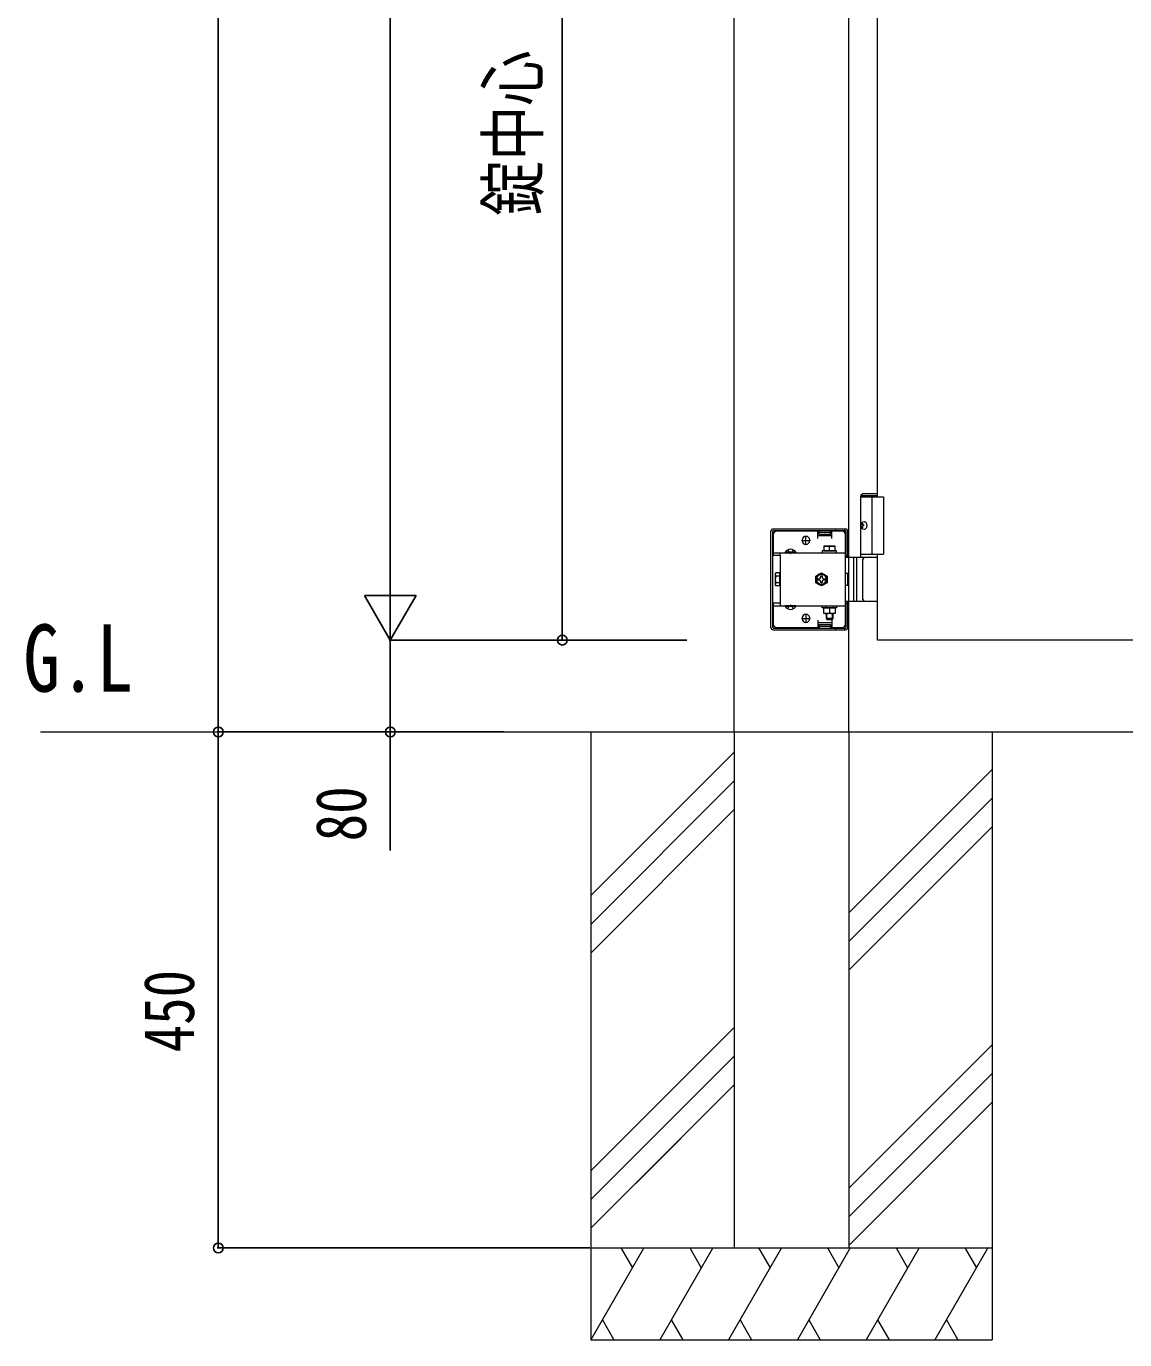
# Model space of a CAD drawing. Units: millimetres, scale not verified. Extents: x -4205 to 4205, y -2970 to 2970.
# Drawn here: x -1986 to -1028, y -518 to 628 of the extents above; entities that cross this region are included whole.
import ezdxf
from ezdxf.enums import TextEntityAlignment as Align

# ---------------------------------------------------------------- set-up
doc = ezdxf.new("R2010")
doc.units = ezdxf.units.MM
doc.header["$LTSCALE"] = 12
doc.layers.add('0-2_USER1', color=3, linetype='Continuous')
doc.layers.add('0-5_YKK_D', color=6, linetype='Continuous')
doc.layers.add('0-4_YKK_A1', color=4, linetype='Continuous', lineweight=18)
doc.styles.add('ＭＳ ゴシック', font='')
doc.styles.get('ＭＳ ゴシック').set_extended_font_data('MS Gothic')

msp = doc.modelspace()

# ---------------------------------------------------------------- linework, layer by layer
at = {"layer": '0-4_YKK_A1'}
for p, q in [((-1368.98, 12.42), (-1368.98, 1708.92)), ((-1268.98, 12.42), (-1268.98, 1708.92)), ((-1243.98, 217.42), (-1243.98, 1567.42)), ((-1256.48, 220.42), (-1258.48, 218.42)), ((-1258.48, 164.42), (-1258.48, 218.42)), ((-1258.48, 218.42), (-1243.98, 218.42)), ((-1256.48, 220.42), (-1243.98, 220.42)), ((-1248.98, 217.42), (-1248.98, 167.42)), ((-1336.98, 103.42), (-1336.98, 187.42)), ((-1335.48, 103.42), (-1335.48, 187.42)), ((-1334.98, 189.42), (-1271.98, 189.42)), ((-1334.98, 187.92), (-1271.98, 187.92)), ((-1334.98, 184.42), (-1334.98, 166.12)), ((-1295.98, 187.42), (-1331.98, 187.42)), ((-1306.48, 175.42), (-1306.48, 183.42)), ((-1295.98, 180.92), (-1295.98, 187.42)), ((-1283.98, 186.42), (-1295.98, 186.42)), ((-1283.98, 183.42), (-1295.98, 183.42)), ((-1294.98, 184.92), (-1294.98, 187.92)), ((-1294.98, 184.92), (-1284.98, 184.92)), ((-1284.98, 184.92), (-1284.98, 187.92)), ((-1283.98, 180.92), (-1283.98, 187.42)), ((-1274.98, 187.42), (-1283.98, 187.42)), ((-1280.48, 187.92), (-1280.48, 189.42)), ((-1272.48, 187.92), (-1272.48, 189.42)), ((-1271.98, 106.42), (-1271.98, 184.42)), ((-1271.48, 164.42), (-1271.48, 187.42)), ((-1269.98, 164.42), (-1269.98, 187.42)), ((-1257.18, 194.52), (-1257.78, 194.52)), ((-1257.18, 190.32), (-1257.78, 190.32)), ((-1256.17, 192.84), (-1256.76, 192.84)), ((-1256.17, 192), (-1256.76, 192)), ((-1310.48, 179.42), (-1302.48, 179.42)), ((-1309.73, 179.17), (-1309.73, 179.67)), ((-1303.23, 179.17), (-1303.23, 179.67)), ((-1290.98, 174.22), (-1290.98, 170.22)), ((-1280.98, 174.22), (-1290.98, 174.22)), ((-1285.98, 170.22), (-1285.98, 173.78)), ((-1280.98, 170.22), (-1280.98, 174.22)), ((-1334.98, 168.62), (-1271.98, 168.62)), ((-1328.98, 166.12), (-1334.98, 166.12)), ((-1328.98, 166.12), (-1328.98, 168.62)), ((-1328.98, 166.12), (-1328.98, 124.72)), ((-1324.73, 169.12), (-1324.73, 168.62)), ((-1315.23, 169.12), (-1324.73, 169.12)), ((-1315.23, 168.62), (-1324.73, 168.62)), ((-1322.33, 171.12), (-1321.13, 168.64)), ((-1321.13, 168.64), (-1319.98, 168.04)), ((-1318.84, 168.64), (-1319.98, 168.04)), ((-1317.63, 171.12), (-1318.84, 168.64)), ((-1315.23, 169.12), (-1315.23, 168.62)), ((-1292.23, 170.22), (-1292.23, 168.62)), ((-1279.73, 170.22), (-1292.23, 170.22)), ((-1292.23, 168.62), (-1279.73, 168.62)), ((-1290.98, 170.22), (-1280.98, 170.22)), ((-1279.73, 168.62), (-1279.73, 170.22)), ((-1268.98, 164.42), (-1271.98, 164.42)), ((-1271.48, 166.12), (-1269.98, 166.12)), ((-1243.98, 164.42), (-1268.98, 164.42)), ((-1264.98, 164.42), (-1264.98, 126.42)), ((-1262.48, 164.42), (-1262.48, 126.42)), ((-1258.48, 167.42), (-1238.98, 167.42)), ((-1256.79, 127.92), (-1256.79, 162.92)), ((-1333.28, 150.42), (-1332.83, 151.19)), ((-1333.28, 150.42), (-1333.28, 140.42)), ((-1329.28, 151.19), (-1332.83, 151.19)), ((-1329.28, 139.64), (-1329.28, 151.19)), ((-1329.28, 149.32), (-1328.98, 149.32)), ((-1329.28, 141.52), (-1329.28, 149.32)), ((-1297.98, 148.3), (-1292.98, 151.19)), ((-1292.98, 151.19), (-1287.98, 148.3)), ((-1333.28, 140.42), (-1332.83, 139.64)), ((-1329.28, 148.3), (-1332.83, 148.3)), ((-1329.28, 142.53), (-1332.83, 142.53)), ((-1329.28, 139.64), (-1332.83, 139.64)), ((-1329.28, 141.52), (-1328.98, 141.52)), ((-1297.98, 142.53), (-1297.98, 148.3)), ((-1292.98, 139.64), (-1297.98, 142.53)), ((-1296.13, 146.02), (-1294.89, 146.02)), ((-1296.13, 144.82), (-1296.13, 146.02)), ((-1294.89, 144.82), (-1296.13, 144.82)), ((-1293.58, 147.33), (-1293.58, 148.57)), ((-1293.58, 148.57), (-1292.38, 148.57)), ((-1287.98, 142.53), (-1292.98, 139.64)), ((-1292.38, 148.57), (-1292.38, 147.33)), ((-1292.38, 143.5), (-1292.38, 142.27)), ((-1289.83, 144.82), (-1291.07, 144.82)), ((-1287.98, 148.3), (-1287.98, 142.53)), ((-1271.98, 126.42), (-1268.98, 126.42)), ((-1271.48, 103.42), (-1271.48, 126.42)), ((-1269.98, 103.42), (-1269.98, 126.42)), ((-1268.98, 126.42), (-1243.98, 126.42)), ((-1328.98, 124.72), (-1334.98, 124.72)), ((-1334.98, 124.72), (-1334.98, 106.42)), ((-1334.98, 122.22), (-1271.98, 122.22)), ((-1328.98, 124.72), (-1328.98, 122.22)), ((-1315.23, 122.22), (-1324.73, 122.22)), ((-1324.73, 121.71), (-1324.73, 122.22)), ((-1315.23, 121.71), (-1324.73, 121.71)), ((-1322.33, 119.72), (-1321.13, 122.19)), ((-1321.13, 122.19), (-1319.98, 122.79)), ((-1318.84, 122.19), (-1319.98, 122.79)), ((-1317.63, 119.72), (-1318.84, 122.19)), ((-1315.23, 121.71), (-1315.23, 122.22)), ((-1306.48, 115.42), (-1306.48, 107.42)), ((-1292.23, 122.22), (-1279.73, 122.22)), ((-1292.23, 120.62), (-1292.23, 122.22)), ((-1279.73, 120.62), (-1292.23, 120.62)), ((-1290.98, 115.62), (-1290.98, 120.62)), ((-1290.98, 120.62), (-1280.98, 120.62)), ((-1280.98, 115.62), (-1290.98, 115.62)), ((-1289.18, 122.22), (-1289.18, 120.62)), ((-1288.98, 115.62), (-1288.98, 111.22)), ((-1288.44, 115.62), (-1288.44, 110.68)), ((-1285.98, 120.62), (-1285.98, 116.05)), ((-1283.52, 115.62), (-1283.52, 110.68)), ((-1282.98, 115.62), (-1282.98, 111.22)), ((-1282.78, 122.22), (-1282.78, 120.62)), ((-1280.98, 120.62), (-1280.98, 115.62)), ((-1279.73, 122.22), (-1279.73, 120.62)), ((-1271.48, 124.72), (-1269.98, 124.72)), ((-1331.98, 103.42), (-1295.98, 103.42)), ((-1310.48, 111.42), (-1302.48, 111.42)), ((-1309.73, 111.67), (-1309.73, 111.17)), ((-1303.23, 111.67), (-1303.23, 111.17)), ((-1295.98, 109.92), (-1295.98, 103.42)), ((-1283.98, 107.42), (-1295.98, 107.42)), ((-1283.98, 104.42), (-1295.98, 104.42)), ((-1294.98, 105.92), (-1294.98, 102.92)), ((-1294.98, 105.92), (-1284.98, 105.92)), ((-1288.98, 111.22), (-1287.98, 110.22)), ((-1282.98, 111.22), (-1288.98, 111.22)), ((-1283.98, 110.22), (-1287.98, 110.22)), ((-1284.98, 105.92), (-1284.98, 102.92)), ((-1282.98, 111.22), (-1283.98, 110.22)), ((-1283.98, 109.92), (-1283.98, 103.42)), ((-1283.98, 103.42), (-1274.98, 103.42)), ((-1334.98, 102.92), (-1271.98, 102.92)), ((-1334.98, 101.42), (-1271.98, 101.42)), ((-1280.48, 101.42), (-1280.48, 102.92)), ((-1272.48, 101.42), (-1272.48, 102.92)), ((-1974.05, 12.42), (262.02, 12.42)), ((-1493.98, 12.42), (-1493.98, -517.58)), ((-1368.98, 12.42), (-1368.98, -437.58)), ((-1268.98, 12.42), (-1268.98, -437.58)), ((-1143.98, 12.42), (-1143.98, -517.58)), ((-1368.98, -5.38), (-1493.98, -130.38)), ((-1143.98, -20.38), (-1268.98, -145.38)), ((-1368.98, -30.38), (-1493.98, -155.38)), ((-1143.98, -45.38), (-1268.98, -170.38)), ((-1368.98, -55.38), (-1493.98, -180.38)), ((-1143.98, -70.38), (-1268.98, -195.38)), ((-1368.98, -245.38), (-1493.98, -370.38)), ((-1143.98, -260.38), (-1268.98, -385.38)), ((-1368.98, -270.38), (-1493.98, -395.38)), ((-1143.98, -285.38), (-1268.98, -410.38)), ((-1368.98, -295.38), (-1493.98, -420.38)), ((-1143.98, -310.38), (-1268.98, -435.38)), ((-1415.69, -342.08), (-1493.98, -420.38)), ((-1225.69, -342.08), (-1268.98, -385.38)), ((-1493.98, -437.58), (-1143.98, -437.58)), ((-1447.79, -437.58), (-1493.98, -517.58)), ((-1467.79, -437.58), (-1457.79, -454.91)), ((-1387.79, -437.58), (-1433.98, -517.58)), ((-1407.79, -437.58), (-1397.79, -454.91)), ((-1327.79, -437.58), (-1373.98, -517.58)), ((-1368.98, -437.58), (-1268.98, -437.58)), ((-1347.79, -437.58), (-1337.79, -454.91)), ((-1267.79, -437.58), (-1313.98, -517.58)), ((-1287.79, -437.58), (-1277.79, -454.91)), ((-1207.79, -437.58), (-1253.98, -517.58)), ((-1227.79, -437.58), (-1217.79, -454.91)), ((-1147.79, -437.58), (-1193.98, -517.58)), ((-1167.79, -437.58), (-1157.79, -454.91)), ((-1483.98, -500.26), (-1473.98, -517.58)), ((-1423.98, -500.26), (-1413.98, -517.58)), ((-1363.98, -500.26), (-1353.98, -517.58)), ((-1303.98, -500.26), (-1293.98, -517.58)), ((-1243.98, -500.26), (-1233.98, -517.58)), ((-1183.98, -500.26), (-1173.98, -517.58)), ((-1493.98, -517.58), (-1143.98, -517.58))]:
    msp.add_line(p, q, dxfattribs=at)
for points in [[(-1243.98, 1692.42), (-843.98, 1692.42), (-843.98, 92.42), (-1243.98, 92.42), (-1243.98, 167.42)], [(-1258.48, 217.42), (-1238.98, 217.42), (-1238.98, 167.42)], [(-1257.89, 193.68), (-1257.92, 193.51), (-1257.96, 193.35), (-1258.03, 193.21), (-1258.11, 193.08), (-1258.21, 192.98), (-1258.27, 192.93)], [(-1258.27, 191.9), (-1258.21, 191.85), (-1258.11, 191.75), (-1258.03, 191.62), (-1257.96, 191.48), (-1257.92, 191.32), (-1257.89, 191.16)], [(-1256.76, 192.84), (-1256.87, 192.85), (-1256.98, 192.9), (-1257.08, 192.98), (-1257.17, 193.08), (-1257.24, 193.21), (-1257.28, 193.35), (-1257.3, 193.51), (-1257.3, 193.68)], [(-1257.3, 191.16), (-1257.3, 191.32), (-1257.28, 191.48), (-1257.24, 191.62), (-1257.17, 191.75), (-1257.08, 191.85), (-1256.98, 191.93), (-1256.87, 191.98), (-1256.76, 192)], [(-1271.98, 140.32), (-1269.98, 140.32), (-1269.98, 150.52), (-1271.98, 150.52)], [(-1292.38, 142.27), (-1293.58, 142.27), (-1293.58, 143.5)], [(-1291.07, 146.02), (-1289.83, 146.02), (-1289.83, 144.82)]]:
    msp.add_lwpolyline(points, dxfattribs=at)
for centre, radius, start, end in [((-1334.98, 187.42), 2, 90, 180), ((-1334.98, 187.42), 0.5, 90, 180), ((-1331.98, 184.42), 3, 90, 180), ((-1274.98, 184.42), 3, 0, 90), ((-1271.98, 187.42), 2, 0, 90), ((-1271.98, 187.42), 0.5, 0, 90), ((-1306.48, 179.67), 3.25, 0, 180), ((-1306.48, 179.17), 3.25, 180, 0), ((-1288.48, 166.78), 7.43, 70.34714, 109.65286), ((-1283.48, 166.78), 7.43, 70.34714, 109.65286), ((-1319.98, 165.84), 5.77, 34.65097, 145.34903), ((-1255.29, 162.92), 1.5, 90, 180), ((-1330.72, 149.75), 2.56, 145.61575, 214.38425), ((-1292.98, 145.42), 5, 103.11701, 349.84078), ((-1292.98, 145.42), 4.3, 96.72822, 356.22957), ((-1292.98, 145.42), 5, 349.84078, 103.11701), ((-1292.98, 145.42), 4.3, 356.22957, 96.72822), ((-1323.73, 145.42), 9.55, 162.41205, 197.58795), ((-1330.72, 141.09), 2.56, 145.61575, 214.38425), ((-1294.89, 147.33), 1.31, 270, 0), ((-1294.89, 143.5), 1.31, 0, 90), ((-1291.07, 147.33), 1.31, 180, 270), ((-1291.07, 143.5), 1.31, 90, 180), ((-1255.29, 127.92), 1.5, 180, 270), ((-1319.98, 124.99), 5.77, 214.65097, 325.34903), ((-1306.48, 111.67), 3.25, 0, 180), ((-1288.48, 123.05), 7.43, 250.34714, 289.65286), ((-1283.48, 123.05), 7.43, 250.34714, 289.65286), ((-1334.98, 103.42), 2, 180, 270), ((-1334.98, 103.42), 0.5, 180, 270), ((-1331.98, 106.42), 3, 180, 270), ((-1306.48, 111.17), 3.25, 180, 0), ((-1274.98, 106.42), 3, 270, 0), ((-1271.98, 103.42), 0.5, 270, 0), ((-1271.98, 103.42), 2, 270, 0)]:
    msp.add_arc(centre, radius, start, end, dxfattribs=at)
msp.add_ellipse((-1255.82, 192.42), major_axis=(0, -3.5), ratio=0.707107, dxfattribs=at)
for centre, start_param, end_param in [((-1251.59, 192.42), 1.3352921, 1.4303349), ((-1251.59, 192.42), 1.7112577, 1.8063006), ((-1251, 192.42), 1.3352921, 1.4303349), ((-1251, 192.42), 1.7112577, 1.8063006), ((-1249.81, 192.42), 1.5241127, 1.6174799)]:
    msp.add_ellipse(centre, major_axis=(0, 9), ratio=0.707107, start_param=start_param, end_param=end_param, dxfattribs=at)
at = {"layer": '0-5_YKK_D'}
for p, q in [((-1818.98, 1712.42), (-1818.98, 12.42)), ((-1668.98, 1647.42), (-1668.98, 137.42)), ((-1518.98, 992.42), (-1518.98, 92.42)), ((-1668.98, 92.42), (-1668.98, 170.36)), ((-1668.98, 92.42), (-1691.48, 131.39)), ((-1646.48, 131.39), (-1691.48, 131.39)), ((-1668.98, 92.42), (-1646.48, 131.39)), ((-1410.36, 92.42), (-1669.98, 92.42)), ((-1410.36, 92.42), (-1669.98, 92.42)), ((-1410.36, 92.42), (-1519.98, 92.42)), ((-1569.7, 12.42), (-1819.98, 12.42)), ((-1569.7, 12.42), (-1819.98, 12.42)), ((-1818.98, -437.58), (-1818.98, 12.42)), ((-1569.7, 12.42), (-1669.98, 12.42)), ((-1494.98, -437.58), (-1819.98, -437.58))]:
    msp.add_line(p, q, dxfattribs=at)
msp.add_lwpolyline([(-1668.98, 92.42), (-1668.98, 12.42), (-1668.98, -90.98)], dxfattribs=at)
for centre in [(-1518.98, 92.42), (-1818.98, 12.42), (-1818.98, 12.42), (-1668.98, 12.42), (-1818.98, -437.58)]:
    msp.add_circle(centre, 4.25, dxfattribs=at)

# ---------------------------------------------------------------- texts
at = {"layer": '0-2_USER1', "style": 'ＭＳ ゴシック', "width": 0.8}
msp.add_text('G.L', height=58.65, dxfattribs=at).set_placement((-1989.1, 29.89), align=Align.BOTTOM_LEFT)
at = {"layer": '0-5_YKK_D', "style": 'ＭＳ ゴシック', "width": 0.8}
for s, p in [('錠中心', (-1526.98, 462.42)), ('80', (-1676.98, -82.98)), ('450', (-1826.98, -266.98))]:
    msp.add_text(s, height=43.99, rotation=90, dxfattribs=at).set_placement(p, align=Align.BOTTOM_LEFT)

doc.saveas('drawing.dxf')
